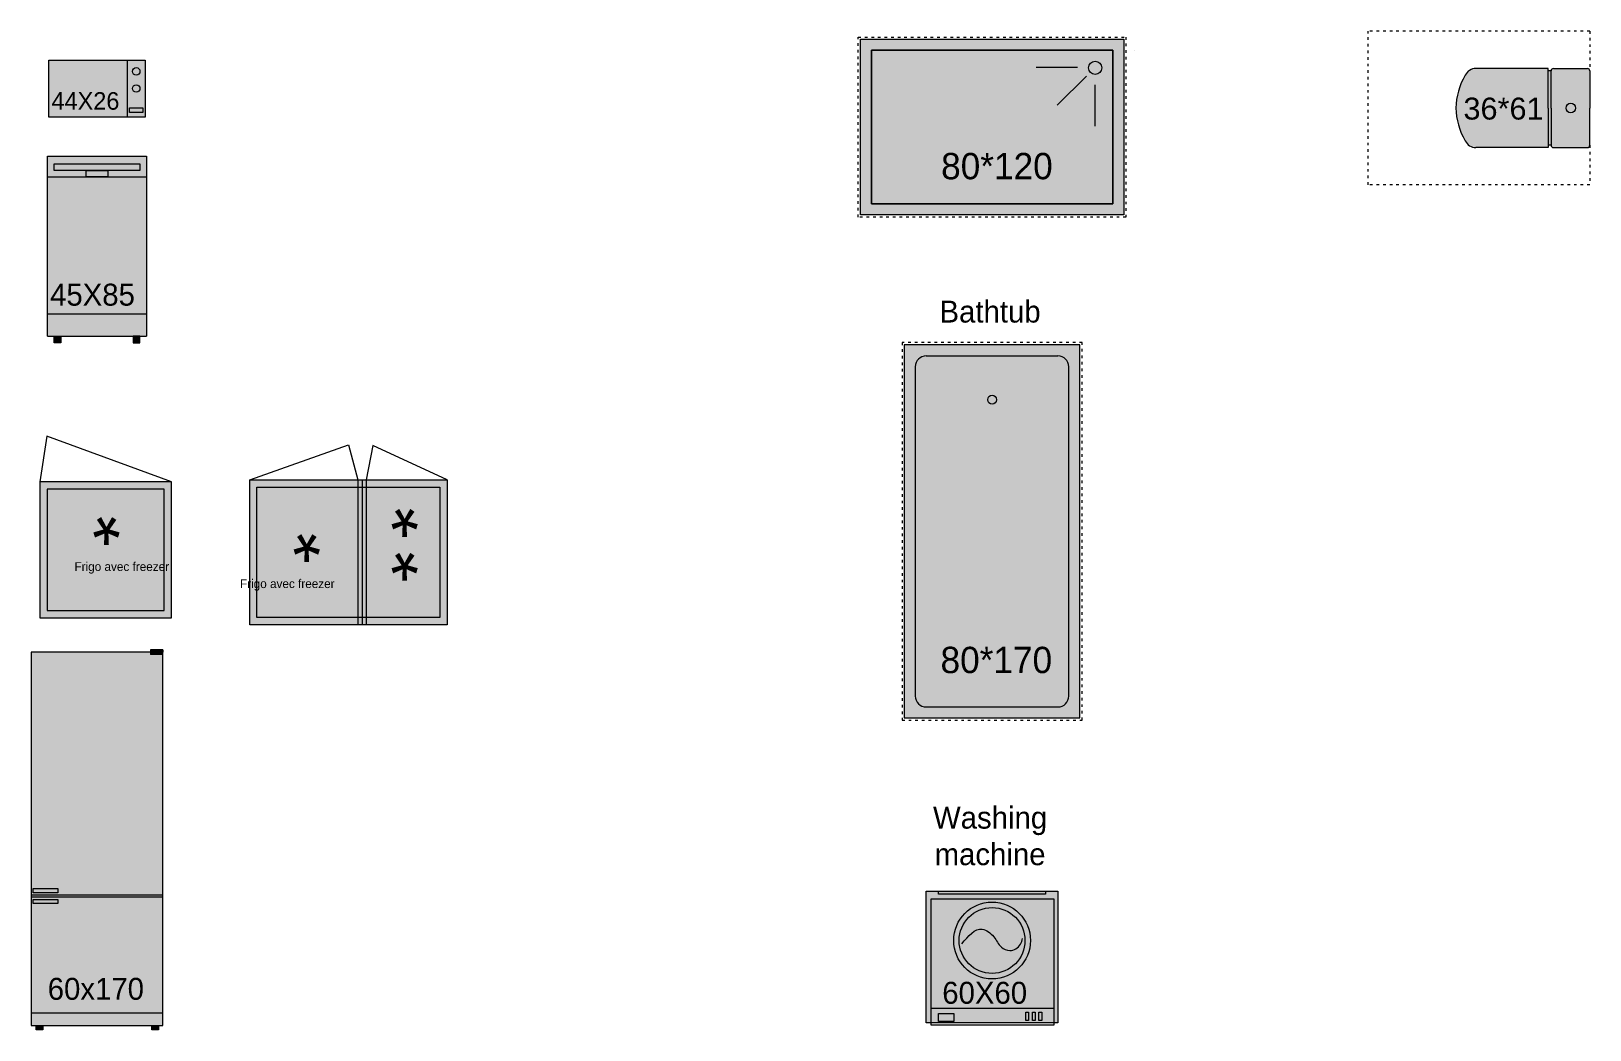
# Model space of a CAD drawing. Header units: millimetres. Extents: x -14819 to 43195, y -10328 to 20814.
# Drawn here: x 14663 to 15373, y 17343 to 17798 of the extents above; entities that cross this region are included whole.
import ezdxf

# ---------------------------------------------------------------- set-up
doc = ezdxf.new("R2010")
doc.units = ezdxf.units.MM
doc.linetypes.add('ACAD_ISO03W100', pattern=[30, 12, -18])
doc.linetypes.add('HIDDEN', pattern=[9.525, 6.35, -3.175])
for name, color, linetype, lineweight in [('DV_Furnitures', 250, 'Continuous', 5), ('DV_Hatch bathroom', 141, 'Continuous', 9), ('DV_Hatch Kitchen', 51, 'Continuous', 5), ('L-FURNITURE -', 1, 'Continuous', 9)]:
    doc.layers.add(name, color=color, linetype=linetype, lineweight=lineweight)
doc.layers.add('DV_Text', color=10, linetype='Continuous')
doc.layers.add('DV_Text block', color=20, linetype='Continuous')
doc.layers.get('L-FURNITURE -').off()
doc.styles.add('Col_Standard', font='')
doc.styles.get("Standard").update_dxf_attribs({"font": 'arial.ttf'})
doc.styles.get('Col_Standard').set_extended_font_data('DM Sans')

# ---------------------------------------------------------------- blocks, each defined once
blk = doc.blocks.new('*U955')
at = {"transparency": 33554687}
h = blk.add_hatch(color=256, dxfattribs=at)
h.dxf.hatch_style = 1
h.paths.add_polyline_path([(30, 171.05), (24.37, 171.05), (24.37, 168.95), (30, 168.95)])
at = {"layer": 'DV_Hatch Kitchen', "transparency": 33554687}
h = blk.add_hatch(color=256, dxfattribs=at)
h.dxf.hatch_style = 1
h.paths.add_polyline_path([(30, 5.62), (-30, 5.62), (-30, 0), (30, 0)])
h.paths.add_polyline_path([(30, 58.45), (-30, 58.45), (-30, 5.62), (30, 5.62)])
h.paths.add_polyline_path([(-17.81, 55.52), (-29.06, 55.52), (-29.06, 57.4), (-17.81, 57.4)], flags=16)
h.paths.add_polyline_path([(-17.81, 57.4), (-29.06, 57.4), (-29.06, 55.52), (-17.81, 55.52)], flags=16)
h.paths.add_polyline_path([(-17.81, 62.32), (-29.06, 62.32), (-29.06, 60.45), (-17.81, 60.45)], flags=0)
h.paths.add_polyline_path([(-17.81, 62.32), (-17.81, 60.45), (-29.06, 60.45), (-29.06, 62.32)], flags=0)
h.paths.add_polyline_path([(30, 168.95), (24.37, 168.95), (24.37, 170), (-30, 170), (-30, 62.32), (-30, 59.39), (30, 59.39)])
h.paths.add_polyline_path([(30, 168.95), (24.37, 168.95), (24.37, 170), (-30, 170), (-30, 59.39), (30, 59.39)])
h.paths.add_polyline_path([(30, 168.95), (24.37, 168.95), (24.37, 170), (-30, 170), (-30, 58.45), (30, 58.45)])
h = blk.add_hatch(color=256, dxfattribs=at)
h.dxf.hatch_style = 1
h.paths.add_polyline_path([(-24.75, 0), (-27.75, 0), (-27.75, -2), (-24.75, -2)])
h = blk.add_hatch(color=256, dxfattribs=at)
h.dxf.hatch_style = 1
h.paths.add_polyline_path([(28, 0), (25, 0), (25, -2), (28, -2)])
at = {"color": 18, "true_color": 0x000000}
for p, q in [((24.37, 171.05), (24.37, 170)), ((30, 171.05), (24.37, 171.05)), ((24.37, 171.05), (24.37, 168.95)), ((30, 171.05), (24.37, 171.05)), ((30, 171.05), (30, 170)), ((30, 171.05), (30, 170)), ((30, 168.95), (24.37, 168.95)), ((30, 59.39), (-30, 59.39)), ((30, 59.39), (-30, 59.39)), ((30, 58.45), (-30, 58.45)), ((30, 58.45), (-30, 58.45)), ((30, 5.62), (-30, 5.62)), ((30, 5.62), (-30, 5.62)), ((30, 5.62), (24.37, 5.62)), ((30, 3.52), (30, 5.62)), ((30, 3.52), (30, 5.62))]:
    blk.add_line(p, q, dxfattribs=at)
at = {"color": 18, "lineweight": -2, "true_color": 0x000000}
for p, q in [((24.37, 170), (-30, 170)), ((-30, 170), (-30, 0)), ((30, 0), (30, 170)), ((-30, 0), (30, 0))]:
    blk.add_line(p, q, dxfattribs=at)
blk.add_lwpolyline([(-30, 0), (30, 0), (30, 170), (-30, 170)], close=True, dxfattribs=at)
at = {"color": 18, "true_color": 0x000000}
for points in [[(-29.06, 62.32), (-17.81, 62.32), (-17.81, 60.45), (-29.06, 60.45)], [(-29.06, 62.32), (-17.81, 62.32), (-17.81, 60.45), (-29.06, 60.45)], [(-29.06, 57.4), (-17.81, 57.4), (-17.81, 55.52), (-29.06, 55.52)], [(-29.06, 57.4), (-17.81, 57.4), (-17.81, 55.52), (-29.06, 55.52)], [(-24.75, -2), (-27.75, -2), (-27.75, 0), (-24.75, 0)], [(28, -2), (25, -2), (25, 0), (28, 0)]]:
    blk.add_lwpolyline(points, close=True, dxfattribs=at)
at = {"layer": 'DV_Text block', "insert": (-22.46, 21.67), "char_height": 10, "attachment_point": 1}
blk.add_mtext_dynamic_manual_height_columns('{\\fDM Sans|b0|i0|c0|p2;60x170}', width=86.4195, gutter_width=12.5, heights=[0], dxfattribs=at)
blk = doc.blocks.new('*U957')
h = blk.add_hatch(color=51)
h.dxf.hatch_style = 1
h.paths.add_polyline_path([(-22.5, 0), (22.5, 0), (22.5, 82), (-22.5, 82)])
h = blk.add_hatch(color=51)
h.dxf.hatch_style = 1
h.paths.add_polyline_path([(-16.5, 0), (-19.5, 0), (-19.5, -3), (-16.5, -3)])
h = blk.add_hatch(color=51)
h.dxf.hatch_style = 1
h.paths.add_polyline_path([(19.5, 0), (16.5, 0), (16.5, -3), (19.5, -3)])
at = {"color": 18, "true_color": 0x000000}
for p, q in [((-22.5, 0), (-22.5, 82)), ((-22.5, 82), (22.5, 82)), ((22.5, 82), (22.5, 0)), ((-22.5, 72.5), (22.5, 72.5)), ((22.5, 10), (-22.5, 10)), ((22.5, 10), (-22.5, 10)), ((-22.5, 0), (22.5, 0)), ((-22.5, 0), (22.5, 0)), ((-19.5, -3), (-19.5, 0)), ((-19.5, 0), (-16.5, 0)), ((-16.5, 0), (-16.5, -3)), ((19.5, 0), (16.5, 0)), ((16.5, 0), (16.5, -3)), ((19.5, -3), (19.5, 0)), ((-16.5, -3), (-19.5, -3)), ((16.5, -3), (19.5, -3))]:
    blk.add_line(p, q, dxfattribs=at)
for points in [[(19.5, 75.5), (-19.5, 75.5), (-19.5, 78.5), (19.5, 78.5)], [(5, 72.5), (-5, 72.5), (-5, 75.5), (5, 75.5)]]:
    blk.add_lwpolyline(points, close=True, dxfattribs=at)
at = {"layer": 'DV_Text block', "insert": (-21.39, 23.88), "char_height": 10, "attachment_point": 1}
blk.add_mtext_dynamic_manual_height_columns('{\\fDM Sans|b0|i0|c0|p2;\\C1;45X85}', width=66.0388, gutter_width=12.5, heights=[0], dxfattribs=at)
blk = doc.blocks.new('*U953')
h = blk.add_hatch(color=51)
h.dxf.hatch_style = 1
h.paths.add_polyline_path([(-22, -26), (22, -26), (22, 0), (-22, 0)])
at = {"color": 18, "true_color": 0x000000}
blk.add_line((13.75, 0), (13.75, -26), dxfattribs=at)
at = {"color": 18, "lineweight": 5, "true_color": 0x000000}
blk.add_lwpolyline([(-22, 0), (22, 0), (22, -26), (-22, -26), (-22, 0)], dxfattribs=at)
at = {"color": 18, "true_color": 0x000000}
blk.add_lwpolyline([(14.88, -21.75), (20.88, -21.75), (20.88, -23.92), (14.88, -23.92)], close=True, dxfattribs=at)
for centre in [(17.88, -5.19), (17.88, -13)]:
    blk.add_circle(centre, 1.7, dxfattribs=at)
at = {"layer": 'DV_Text block', "insert": (-20.73, -14.65), "char_height": 8, "attachment_point": 1}
blk.add_mtext_dynamic_manual_height_columns('{\\fDM Sans|b0|i0|c0|p2;44X26}', width=46.3931, gutter_width=12.5, heights=[0], dxfattribs=at)
blk = doc.blocks.new('*U990')
at = {"layer": 'DV_Hatch bathroom', "transparency": 33554579}
h = blk.add_hatch(color=256, dxfattribs=at)
h.dxf.hatch_style = 1
h.paths.add_polyline_path([(-0.3, -0.6), (-0.3, 0), (0.3, 0), (0.3, -0.6)])
for p, q in [((-0.2443, 0), (0.2443, 0)), ((-0.2443, -0.014), (-0.2443, 0)), ((0.2443, 0), (0.2443, -0.014)), ((-0.2779, -0.0349), (0.2821, -0.0349)), ((-0.2779, -0.61), (-0.2779, -0.0349)), ((0.2443, -0.014), (-0.2443, -0.014)), ((0.2821, -0.0349), (0.2821, -0.61)), ((0.2821, -0.535), (-0.2779, -0.535)), ((-0.2446, -0.557), (-0.1746, -0.557)), ((-0.2446, -0.5937), (-0.2446, -0.557)), ((-0.1746, -0.557), (-0.1746, -0.5937)), ((0.1544, -0.5885), (0.1544, -0.5517)), ((0.1544, -0.5517), (0.1667, -0.5517)), ((0.1667, -0.5517), (0.1667, -0.5885)), ((0.1842, -0.5885), (0.1842, -0.5517)), ((0.1842, -0.5517), (0.1964, -0.5517)), ((0.1964, -0.5517), (0.1964, -0.5885)), ((0.2139, -0.5885), (0.2139, -0.5517)), ((0.2139, -0.5517), (0.2262, -0.5517)), ((0.2262, -0.5517), (0.2262, -0.5885)), ((0.2821, -0.61), (-0.2779, -0.61)), ((-0.1746, -0.5937), (-0.2446, -0.5937)), ((0.1667, -0.5885), (0.1544, -0.5885)), ((0.1964, -0.5885), (0.1842, -0.5885)), ((0.2262, -0.5885), (0.2139, -0.5885))]:
    blk.add_line(p, q)
blk.add_lwpolyline([(-0.3, -0.6), (-0.3, 0), (0.3, 0), (0.3, -0.6)], close=True)
for radius in [0.175, 0.15]:
    blk.add_circle((0, -0.2245), radius)
blk.add_spline([(-0.1375, -0.2399), (-0.0445, -0.1728), (0.008, -0.2072), (0.0425, -0.2546), (0.081, -0.2701), (0.1295, -0.2416), (0.1385, -0.2154)], degree=3)
at = {"layer": 'DV_Text block', "insert": (-0.2269, -0.4127), "char_height": 0.1, "attachment_point": 1}
blk.add_mtext_dynamic_manual_height_columns('{\\fDM Sans|b0|i0|c0|p2;60X60}', width=1.092288, gutter_width=12.5, heights=[0], dxfattribs=at)
blk = doc.blocks.new('*U982')
at = {"layer": 'DV_Hatch bathroom', "transparency": 33554579}
h = blk.add_hatch(color=256, dxfattribs=at)
h.dxf.hatch_style = 1
h.paths.add_polyline_path([(-107, 13), (13, 13), (13, -67), (-107, -67)])
h.paths.add_polyline_path([(-102, 8), (-102, -62), (8, -62), (8, 8)], flags=16)
h = blk.add_hatch(color=256, dxfattribs=at)
h.dxf.hatch_style = 1
h.paths.add_polyline_path([(8, 8), (8, -62), (-102, -62), (-102, 8)])
for p, q in [((-26.87, 0.25), (-8, 0.25)), ((-17.34, -17.09), (-4, -3.75)), ((0, -26.61), (0, -7.75))]:
    blk.add_line(p, q)
at = {"linetype": 'ACAD_ISO03W100', "lineweight": 5, "ltscale": 0.1}
blk.add_lwpolyline([(-108, 14), (14, 14), (14, -68), (-108, -68)], close=True, dxfattribs=at)
for points in [[(-107, 13), (13, 13), (13, -67), (-107, -67)], [(-107, 13), (13, 13), (13, -67), (-107, -67)], [(-102, 8), (8, 8), (8, -62), (-102, -62)], [(8, 8), (-102, 8), (-102, -62), (8, -62)], [(18, 8), (18, 8), (18, 8), (18, 8)]]:
    blk.add_lwpolyline(points, close=True)
blk.add_circle((0, 0), 3)
at = {"layer": 'DV_Text block', "insert": (-19.35, -38.79), "char_height": 12, "attachment_point": 3}
blk.add_mtext_dynamic_manual_height_columns('{\\fDM Sans|b0|i0|c0|p2;\\C10;80*120}', width=57.3633, gutter_width=1.25, heights=[0], dxfattribs=at)
blk = doc.blocks.new('*U991')
at = {"layer": 'DV_Hatch bathroom', "transparency": 33554579}
h = blk.add_hatch(color=256, dxfattribs=at)
h.dxf.hatch_style = 1
h.paths.add_polyline_path([(80, 0), (0, 0), (0, -170), (80, -170)])
at = {"lineweight": 5, "ltscale": 0.001}
for p, q in [((10, -5), (70, -5)), ((5, -10), (5, -160)), ((75, -160), (75, -10)), ((10, -165), (70, -165))]:
    blk.add_line(p, q, dxfattribs=at)
at = {"ltscale": 0.001}
blk.add_line((0, -170), (80, -170), dxfattribs=at)
at = {"linetype": 'ACAD_ISO03W100', "lineweight": 5, "ltscale": 0.1}
blk.add_lwpolyline([(81, -171), (81, 1), (-1, 1), (-1, -171)], close=True, dxfattribs=at)
at = {"ltscale": 0.001}
blk.add_lwpolyline([(80, -170), (80, 0), (0, 0), (0, -170)], dxfattribs=at)
blk.add_circle((40, -25), 2)
at = {"lineweight": 5, "ltscale": 0.001}
for centre, start, end in [((10, -10), 90, 180), ((70, -10), 0, 90), ((10, -160), 180, 270), ((70, -160), 270, 0)]:
    blk.add_arc(centre, 5, start, end, dxfattribs=at)
at = {"layer": 'DV_Text block', "insert": (67.38, -137.57), "char_height": 12, "attachment_point": 3}
blk.add_mtext_dynamic_manual_height_columns('{\\fDM Sans|b0|i0|c0|p2;\\C10;80*170}', width=57.3633, gutter_width=1.25, heights=[0], dxfattribs=at)
blk = doc.blocks.new('*U985')
at = {"transparency": 33554579}
h = blk.add_hatch(color=256, dxfattribs=at)
h.dxf.hatch_style = 1
h.paths.add_polyline_path([(-8.99, -16.96), (-8.99, 16.96), (-10.29, 16.96), (-10.29, 0), (-10.29, -16.96)])
at = {"layer": 'DV_Hatch bathroom', "transparency": 33554579}
h = blk.add_hatch(color=256, dxfattribs=at)
h.dxf.hatch_style = 1
edge = h.paths.add_edge_path()
edge.add_line((-10.29, 18), (-42.23, 18))
edge.add_arc((-43.07, 12.4), 5.66, 81.49277, 153.57515)
edge.add_arc((-22.26, -0.4), 30.07, 149.3763, 179.21472)
edge.add_arc((-21.91, 0.45), 30.42, 180.8198, 211.39019)
edge.add_arc((-43.04, -12.34), 5.73, 212.26927, 278.57112)
edge.add_line((-42.18, -18), (-10.29, -18))
edge.add_line((-10.29, -18), (-10.29, 0))
edge.add_line((-10.29, 0), (-10.29, 18))
edge = h.paths.add_edge_path(flags=16)
edge.add_arc((0, 0), 2.17, 0, 360)
edge = h.paths.add_edge_path(flags=16)
edge.add_arc((0, 0), 2.17, 0, 360)
h.paths.add_polyline_path([(8.67, 10.19), (8.67, 0), (8.67, -10.19)], flags=17)
edge = h.paths.add_edge_path()
edge.add_line((-8.99, 16.96), (-8.99, -16.96))
edge.add_arc((-7.95, -16.96), 1.04, 180, 270)
edge.add_line((-7.95, -18), (7.63, -18))
edge.add_arc((7.63, -16.96), 1.04, 270, 360)
edge.add_line((8.67, -16.96), (8.67, 0))
edge.add_line((8.67, 0), (8.67, 16.96))
edge.add_arc((7.63, 16.96), 1.04, 0, 90)
edge.add_line((7.63, 18), (-7.95, 18))
edge.add_arc((-7.95, 16.96), 1.04, 90, 180)
for p, q in [((-10.29, 18), (-43.27, 18)), ((-10.29, 0), (-10.29, 18)), ((-8.99, 16.96), (-10.29, 16.96)), ((-8.99, 16.96), (-10.29, 16.96)), ((-8.99, 0), (-8.99, 16.96)), ((-7.95, 18), (7.63, 18)), ((8.67, 16.96), (8.67, 0)), ((-10.29, 0), (-10.29, -18)), ((-8.99, 0), (-8.99, -16.96)), ((8.67, -16.96), (8.67, 0)), ((-10.29, -18), (-43.22, -18)), ((-8.99, -16.96), (-10.29, -16.96)), ((-8.99, -16.96), (-10.29, -16.96)), ((-7.95, -18), (7.63, -18))]:
    blk.add_line(p, q)
blk.add_circle((0, 0), 2.17)
for centre, radius, start, end in [((-22.35, -0.37), 29.98, 149.33065, 179.286), ((-43.24, 12.58), 5.42, 90.23254, 154.39793), ((-7.95, 16.96), 1.04, 90, 180), ((7.63, 16.96), 1.04, 0, 90), ((-22.35, 0.37), 29.98, 180.714, 210.66935), ((-43.24, -12.58), 5.42, 205.60207, 269.76746), ((-7.95, -16.96), 1.04, 180, 270), ((7.63, -16.96), 1.04, 270, 0)]:
    blk.add_arc(centre, radius, start, end)
at = {"layer": 'Defpoints', "color": 251, "linetype": 'ACAD_ISO03W100', "lineweight": 5, "ltscale": 0.1, "true_color": 0x636466}
for p, q in [((-92.33, -35), (-92.33, 35)), ((8.67, 35), (-92.33, 35)), ((8.67, 35), (8.67, 16.96)), ((8.67, -16.96), (8.67, -35)), ((8.67, -35), (-92.33, -35))]:
    blk.add_line(p, q, dxfattribs=at)
at = {"layer": 'DV_Text block'}
blk.add_text('36*61', height=10, rotation=360, dxfattribs=at).set_placement((-48.92, -5.27))
blk = doc.blocks.new('Frigo 90')
at = {"layer": 'DV_Hatch Kitchen'}
h = blk.add_hatch(color=256, dxfattribs=at)
h.dxf.hatch_style = 1
h.paths.add_polyline_path([(90, 0), (0, 0), (0, 66), (90, 66)])
at = {"layer": 'DV_Furnitures'}
for p, q in [((49.29, 66), (49.29, 0)), ((51.22, 66), (51.22, 0)), ((53.14, 66), (53.14, 0))]:
    blk.add_line(p, q, dxfattribs=at)
for points in [[(0, 66), (44.96, 82.01), (49.29, 66)], [(90, 66), (56.16, 81.67), (53.14, 66)]]:
    blk.add_lwpolyline(points, dxfattribs=at)
for points in [[(90, 0), (0, 0), (0, 66), (90, 66)], [(86.68, 3.32), (3.32, 3.32), (3.32, 62.68), (86.68, 62.68)]]:
    blk.add_lwpolyline(points, close=True, dxfattribs=at)
at = {"layer": 'DV_Furnitures', "char_height": 25, "attachment_point": 3, "rotation": 180, "style": 'Col_Standard'}
for insert in [(40.79, 40.02), (-3.84, 28.51), (40.79, 19.99)]:
    blk.add_mtext_dynamic_manual_height_columns('\\pxqc;*', width=59.6779, gutter_width=224.62, heights=[0], dxfattribs=dict(at, insert=insert))
at = {"layer": 'DV_Furnitures', "insert": (38.69, 20.69), "char_height": 4, "attachment_point": 3, "style": 'Col_Standard'}
blk.add_mtext_dynamic_manual_height_columns('Frigo avec freezer', width=44.0714, gutter_width=112.31, heights=[0], dxfattribs=at)
blk = doc.blocks.new('FRIDGE 60')
at = {"layer": 'DV_Hatch Kitchen'}
h = blk.add_hatch(color=256, dxfattribs=at)
h.dxf.hatch_style = 1
h.paths.add_polyline_path([(39.7197, 75.245), (40.3197, 75.245), (40.3197, 75.865), (39.7197, 75.865)])
at = {"linetype": 'HIDDEN'}
for p, q in [((39.7514, 76.0726), (39.7197, 75.865)), ((40.3197, 75.865), (39.7514, 76.0726))]:
    blk.add_line(p, q, dxfattribs=at)
for points in [[(39.7197, 75.245), (40.3197, 75.245), (40.3197, 75.865), (39.7197, 75.865)], [(39.7529, 75.2782), (40.2865, 75.2782), (40.2865, 75.8319), (39.7529, 75.8319)]]:
    blk.add_lwpolyline(points, close=True)
at = {"layer": 'DV_Furnitures', "insert": (39.7255, 75.5772), "char_height": 0.25, "attachment_point": 3, "rotation": 180, "style": 'Col_Standard'}
blk.add_mtext_dynamic_manual_height_columns('\\pxqc;*', width=0.596779, gutter_width=2.2462, heights=[0], dxfattribs=at)
at = {"layer": 'DV_Furnitures', "insert": (39.878, 75.499), "char_height": 0.04, "attachment_point": 1, "style": 'Col_Standard'}
blk.add_mtext_dynamic_manual_height_columns('Frigo avec freezer', width=0.440714, gutter_width=1.1231, heights=[0], dxfattribs=at)

msp = doc.modelspace()

# ---------------------------------------------------------------- block references
at = {"layer": 'DV_Furnitures'}
for name, p in [('*U985', (15364.47, 17762.91)), ('*U982', (15147.7, 17781.23)), ('*U991', (15060.7, 17655.01))]:
    msp.add_blockref(name, p, dxfattribs=at)
at = {"layer": 'DV_Furnitures', "xscale": 100, "yscale": 100, "zscale": 100}
for name, p in [('FRIDGE 60', (10694.69, 10006.08)), ('*U990', (15100.7, 17406.07))]:
    msp.add_blockref(name, p, dxfattribs=at)
at = {"layer": 'DV_Hatch Kitchen', "color": 18, "true_color": 0x000000}
msp.add_blockref('*U953', (14692.75, 17784.78), dxfattribs=at)
at = {"layer": 'DV_Hatch Kitchen'}
for name, p in [('*U957', (14692.75, 17658.98)), ('*U955', (14692.75, 17344.93))]:
    msp.add_blockref(name, p, dxfattribs=at)
at = {"layer": 'L-FURNITURE -', "lineweight": 30}
msp.add_blockref('Frigo 90', (14762.35, 17527.51), dxfattribs=at)

# ---------------------------------------------------------------- texts
at = {"layer": 'DV_Text', "char_height": 10, "width": 119.6857, "attachment_point": 1, "style": 'Col_Standard'}
for s, insert in [('\\pxqc;Bathtub', (15039.95, 17675.16)), ('\\pxqc;Washing\\Pmachine', (15039.95, 17444.6))]:
    msp.add_mtext(s, dxfattribs=dict(at, insert=insert))

doc.saveas('drawing.dxf')
